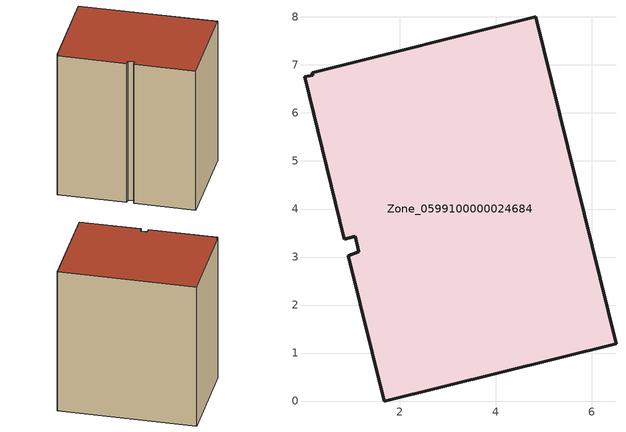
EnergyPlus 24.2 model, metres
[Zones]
Zone_0599100000024684
 floor ground (C_G): 0.84,3.37 0.01,6.75 0.18,6.79 0.17,6.84 4.83,8 6.5,1.19 1.67,0 0.93,3.03 1.15,3.11 1.06,3.43 z0
 wall outside (C_F): 6.5,1.19 4.83,8 0.17,6.84 0.18,6.79 0.01,6.75 0.84,3.37 1.06,3.43 1.15,3.11 0.93,3.03 1.67,0 6.5,1.19 z0:7.87
 roof outside (C_R): 0.17,6.84 0.18,6.79 0.01,6.75 0.84,3.37 1.06,3.43 1.15,3.11 0.93,3.03 1.67,0 6.5,1.19 4.83,8 z7.87
[BUILDING]
Pand.0599100000024684: North Axis=0; Terrain=City; Loads Convergence Tolerance Value=0.04; Temperature Convergence Tolerance Value=0.4; Solar Distribution=FullExterior; Maximum Number of Warmup Days=25; Minimum Number of Warmup Days=1
[Site:Location]
Rotterdam.The.Hague.AP_ZH_NLD Design_Conditions: Latitude=51.96; Longitude=4.45; Time Zone=1; Elevation=-4.5
[SITE:GROUNDTEMPERATURE:BUILDINGSURFACE]
18, 18, 18, 18, 18, 18, 18, 18, 18, 18, 18, 18
[MATERIAL] Thermal Absorptance=0.9; Solar Absorptance=0.7; Visible Absorptance=0.7
Name | Roughness | Thickness | Conductivity | Density | Specific Heat
G.TC.1946 | MediumSmooth | 0.15 | 1 | 540 | 1210
F.TC.1946 | Rough | 0.3 | 0.857143 | 1920 | 840
R.TC.1946 | MediumRough | 0.2 | 0.909091 | 1500 | 1000
[CONSTRUCTION]
C_G: G.TC.1946
C_F: F.TC.1946
C_R: R.TC.1946
[ZONE]
Zone_0599100000024684: Type=1; Multiplier=1; Ceiling Height=Autocalculate; Volume=Autocalculate; Floor Area=autocalculate; Part of Total Floor Area=Yes
[ZONEINFILTRATION:DESIGNFLOWRATE]
Infil_Zone_0599100000024684: Zone or ZoneList or Space or SpaceList=Zone_0599100000024684; Schedule=AlwaysOn; Design Flow Rate Calculation Method=Flow/Area; Flow Rate per Floor Area=0.003; Constant Term Coefficient=1; Temperature Term Coefficient=0; Velocity Term Coefficient=0; Velocity Squared Term Coefficient=0
[HVACTEMPLATE:ZONE:IDEALLOADSAIRSYSTEM]
Zone_0599100000024684: Maximum Heating Supply Air Temperature=50; Minimum Cooling Supply Air Temperature=13; Maximum Heating Supply Air Humidity Ratio=0.0156; Minimum Cooling Supply Air Humidity Ratio=0.0077; Heating Limit=NoLimit; Cooling Limit=NoLimit; Dehumidification Control Type=ConstantSensibleHeatRatio; Cooling Sensible Heat Ratio=0.7; Dehumidification Setpoint=60; Humidification Control Type=None; Humidification Setpoint=30; Outdoor Air Method=None; Outdoor Air Flow Rate per Person=0.00944; Outdoor Air Flow Rate per Zone Floor Area=0; Outdoor Air Flow Rate per Zone=0; Demand Controlled Ventilation Type=None; Outdoor Air Economizer Type=NoEconomizer; Heat Recovery Type=None; Sensible Heat Recovery Effectiveness=0.7; Latent Heat Recovery Effectiveness=0.65
[ZONECONTROL:THERMOSTAT]
ThermostatControl_Zone_0599100000024684: Zone or ZoneList=Zone_0599100000024684; Control Type Schedule=DualSetpointControlType; Control 1=Thermostat_Zone_0599100000024684; Temperature Difference Between Cutout And Setpoint=0
[THERMOSTATSETPOINT:DUALSETPOINT]
Thermostat_Zone_0599100000024684: Heating Setpoint Temperature Schedule=HeatingSetpoint_Zone_0599100000024684; Cooling Setpoint Temperature Schedule=CoolingSetpoint_Zone_0599100000024684
[SCHEDULE:COMPACT]
HeatingSetpoint_Zone_0599100000024684: Through: 12/31, For: AllDays, Until: 24:00, 21
CoolingSetpoint_Zone_0599100000024684: Through: 12/31, For: AllDays, Until: 24:00, 24
DualSetpointControlType: Through: 12/31, For: AllDays, Until: 24:00, 4
AlwaysOn: Through: 12/31, For: AllDays, Until: 24:00, 1
